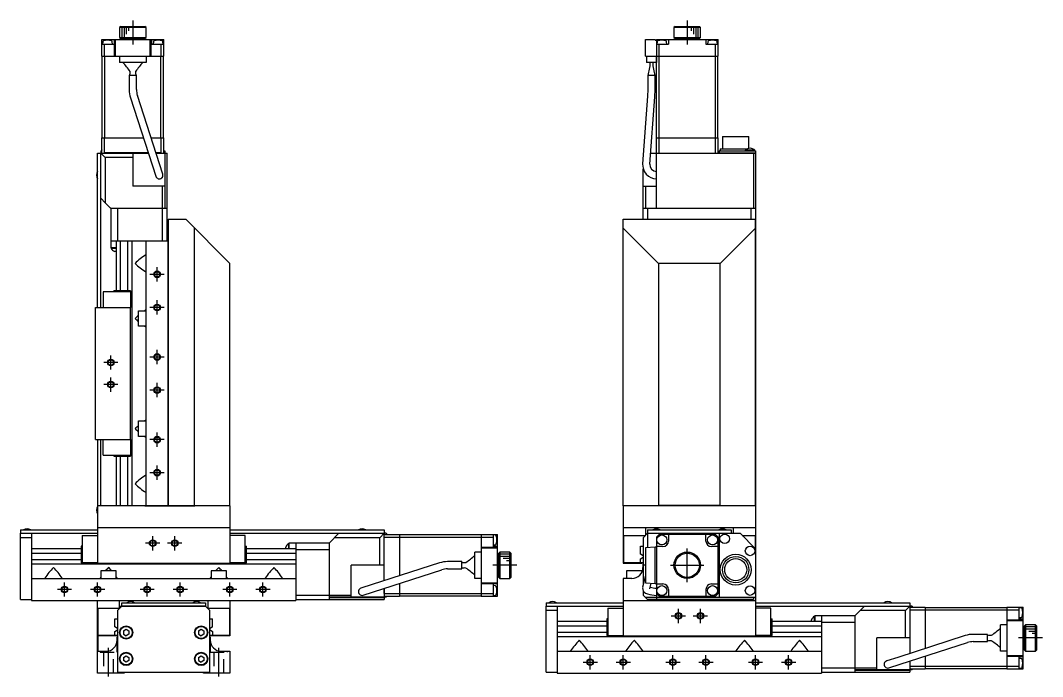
# Model space of a CAD drawing. Extents: x -3 to 939, y -8 to 783.
# Drawn here: x 475.7 to 939.4, y 246 to 543.7 of the extents above; entities that cross this region are included whole.
import ezdxf

# ---------------------------------------------------------------- set-up
doc = ezdxf.new("R2010")
doc.units = 0
doc.header["$LTSCALE"] = 0.5
doc.linetypes.add('CENTER', pattern=[50.8, 31.75, -6.35, 6.35, -6.35])
doc.linetypes.add('DASHED', pattern=[19.05, 12.7, -6.35])
for name, color, linetype in [('MSM_CENTER', 1, 'CENTER'), ('MSM_CONTINUOUS', 7, 'CONTINUOUS'), ('MSM_DASHED', 4, 'DASHED'), ('MSM_NARROW', 5, 'CONTINUOUS')]:
    doc.layers.add(name, color=color, linetype=linetype)

msp = doc.modelspace()

# ---------------------------------------------------------------- linework, layer by layer
at = {"layer": 'MSM_CENTER'}
for p, q in [((526.68, 543.7), (526.68, 532.75)), ((778.21, 543.7), (778.21, 532.75)), ((537.68, 425.25), (537.68, 431.71)), ((540.91, 428.48), (534.45, 428.48)), ((540.91, 413.48), (534.45, 413.48)), ((537.68, 410.25), (537.68, 416.71)), ((537.68, 387.75), (537.68, 394.21)), ((516.68, 385.25), (516.68, 391.71)), ((540.91, 390.98), (534.45, 390.98)), ((519.91, 388.48), (513.45, 388.48)), ((516.68, 375.25), (516.68, 381.71)), ((519.91, 378.48), (513.45, 378.48)), ((540.91, 375.98), (534.45, 375.98)), ((537.68, 372.75), (537.68, 379.21)), ((540.91, 353.48), (534.45, 353.48)), ((537.68, 350.25), (537.68, 356.71)), ((537.68, 335.25), (537.68, 341.71)), ((540.91, 338.48), (534.45, 338.48)), ((538.91, 306.48), (532.45, 306.48)), ((535.68, 303.25), (535.68, 309.71)), ((548.91, 306.48), (542.45, 306.48)), ((545.68, 303.25), (545.68, 309.71)), ((778.21, 288.88), (778.21, 304.08)), ((700.91, 296.48), (689.96, 296.48)), ((770.61, 296.48), (785.81, 296.48)), ((495.68, 282.25), (495.68, 288.71)), ((510.68, 282.25), (510.68, 288.71)), ((533.18, 282.25), (533.18, 288.71)), ((548.18, 282.25), (548.18, 288.71)), ((570.68, 282.25), (570.68, 288.71)), ((585.68, 282.25), (585.68, 288.71)), ((498.91, 285.48), (492.45, 285.48)), ((513.91, 285.48), (507.45, 285.48)), ((536.41, 285.48), (529.95, 285.48)), ((551.41, 285.48), (544.95, 285.48)), ((573.91, 285.48), (567.45, 285.48)), ((588.91, 285.48), (582.45, 285.48)), ((774.21, 270.25), (774.21, 276.71)), ((784.21, 270.25), (784.21, 276.71)), ((770.98, 273.48), (777.44, 273.48)), ((780.98, 273.48), (787.44, 273.48)), ((939.43, 263.48), (928.48, 263.48)), ((515.68, 245.98), (515.68, 258.98)), ((565.68, 245.98), (565.68, 258.98)), ((734.21, 249.25), (734.21, 255.71)), ((749.21, 249.25), (749.21, 255.71)), ((771.71, 249.25), (771.71, 255.71)), ((786.71, 249.25), (786.71, 255.71)), ((809.21, 249.25), (809.21, 255.71)), ((824.21, 249.25), (824.21, 255.71)), ((730.98, 252.48), (737.44, 252.48)), ((745.98, 252.48), (752.44, 252.48)), ((768.48, 252.48), (774.94, 252.48)), ((783.48, 252.48), (789.94, 252.48)), ((805.98, 252.48), (812.44, 252.48)), ((820.98, 252.48), (827.44, 252.48))]:
    msp.add_line(p, q, dxfattribs=at)
at = {"layer": 'MSM_CONTINUOUS'}
for p, q in [((521.18, 540.98), (520.68, 540.48)), ((520.68, 540.48), (520.68, 535.98)), ((532.68, 540.48), (520.68, 540.48)), ((521.18, 540.98), (532.18, 540.98)), ((532.68, 540.48), (532.18, 540.98)), ((532.68, 535.98), (532.68, 540.48)), ((772.71, 540.98), (772.21, 540.48)), ((784.21, 540.48), (772.21, 540.48)), ((772.21, 540.48), (772.21, 535.98)), ((772.71, 540.98), (783.71, 540.98)), ((784.21, 540.48), (783.71, 540.98)), ((784.21, 535.98), (784.21, 540.48)), ((512.68, 527.48), (512.68, 534.98)), ((512.68, 534.98), (540.68, 534.98)), ((513.02, 533.96), (512.93, 532.98)), ((517.43, 532.98), (517.34, 533.96)), ((518.18, 534.98), (518.18, 532.98)), ((518.43, 527.48), (518.43, 534.68)), ((518.47, 534.68), (518.43, 534.68)), ((518.47, 534.98), (518.47, 534.68)), ((518.78, 527.48), (518.78, 534.98)), ((520.68, 535.98), (521.18, 535.48)), ((520.68, 535.98), (532.68, 535.98)), ((532.18, 535.48), (521.18, 535.48)), ((524.18, 535.48), (524.18, 534.98)), ((529.18, 534.98), (529.18, 535.48)), ((532.18, 535.48), (532.68, 535.98)), ((534.58, 527.48), (534.58, 534.98)), ((534.9, 534.98), (534.9, 534.68)), ((534.93, 534.68), (534.9, 534.68)), ((534.93, 527.48), (534.93, 534.68)), ((535.18, 534.98), (535.18, 532.98)), ((536.02, 533.96), (535.93, 532.98)), ((540.43, 532.98), (540.34, 533.96)), ((540.68, 527.48), (540.68, 534.98)), ((759.21, 527.48), (759.21, 534.98)), ((759.21, 534.98), (763.71, 534.98)), ((763.71, 534.98), (763.71, 534.68)), ((763.71, 534.68), (764.21, 534.68)), ((764.21, 534.98), (792.21, 534.98)), ((764.21, 534.98), (764.21, 524.68)), ((764.54, 533.96), (764.46, 532.98)), ((768.96, 532.98), (768.87, 533.96)), ((769.71, 534.98), (769.71, 532.98)), ((772.21, 535.98), (784.21, 535.98)), ((772.21, 535.98), (772.71, 535.48)), ((783.71, 535.48), (772.71, 535.48)), ((775.71, 535.48), (775.71, 534.98)), ((780.71, 534.98), (780.71, 535.48)), ((783.71, 535.48), (784.21, 535.98)), ((786.71, 534.98), (786.71, 532.98)), ((787.54, 533.96), (787.46, 532.98)), ((791.96, 532.98), (791.87, 533.96)), ((792.21, 527.48), (792.21, 534.98)), ((512.68, 532.98), (518.18, 532.98)), ((513.88, 527.48), (513.88, 532.98)), ((535.18, 532.98), (540.68, 532.98)), ((539.48, 527.48), (539.48, 532.98)), ((764.21, 532.98), (769.71, 532.98)), ((765.41, 527.48), (765.41, 532.98)), ((786.71, 532.98), (792.21, 532.98)), ((791.01, 527.48), (791.01, 532.98)), ((512.68, 527.48), (540.68, 527.48)), ((512.78, 490.48), (512.78, 527.48)), ((513.92, 490.48), (513.92, 527.48)), ((520.68, 527.48), (520.68, 524.68)), ((532.68, 524.68), (520.68, 524.68)), ((532.68, 527.48), (532.68, 524.68)), ((539.44, 490.48), (539.44, 527.48)), ((540.58, 490.48), (540.58, 527.48)), ((759.21, 527.48), (792.21, 527.48)), ((759.81, 527.48), (759.81, 524.68)), ((764.21, 524.68), (759.81, 524.68)), ((764.31, 490.48), (764.31, 527.48)), ((765.45, 490.48), (765.45, 527.48)), ((790.97, 490.48), (790.97, 527.48)), ((792.11, 490.48), (792.11, 527.48)), ((527.94, 520.53), (527.98, 520.62)), ((528.33, 518.68), (525.03, 518.68)), ((525.03, 518.68), (525.03, 512.29)), ((528.33, 512.29), (528.33, 518.68)), ((763.66, 518.68), (760.36, 518.68)), ((760.36, 518.68), (760.36, 512.29)), ((763.66, 512.29), (763.66, 518.68)), ((760.36, 512.29), (760.25, 509.27)), ((763.54, 509.02), (763.66, 512.29)), ((525.6, 508.64), (537.11, 472.98)), ((540.25, 474), (528.74, 509.65)), ((760.25, 509.27), (757.95, 478.7)), ((761.24, 478.45), (763.54, 509.02)), ((512.68, 483.48), (512.68, 490.48)), ((512.68, 490.48), (531.46, 490.48)), ((513.88, 483.58), (513.88, 490.48)), ((534.93, 490.48), (540.68, 490.48)), ((539.48, 483.58), (539.48, 490.48)), ((540.68, 483.48), (540.68, 490.48)), ((764.21, 490.48), (792.21, 490.48)), ((764.21, 483.58), (764.21, 490.48)), ((765.41, 483.48), (765.41, 490.48)), ((791.01, 483.48), (791.01, 490.48)), ((792.21, 483.48), (792.21, 490.48)), ((794.21, 490.98), (806.21, 490.98)), ((794.21, 490.98), (794.21, 485.48)), ((806.21, 485.63), (806.21, 490.98)), ((510.68, 483.48), (512.08, 483.48)), ((510.68, 413.48), (510.68, 483.48)), ((512.08, 483.48), (512.18, 483.38)), ((512.18, 484.48), (512.18, 483.58)), ((512.18, 484.48), (512.68, 484.48)), ((512.18, 483.58), (512.68, 483.58)), ((512.28, 483.48), (512.18, 483.58)), ((514.18, 481.48), (512.18, 483.48)), ((512.18, 483.48), (533.72, 483.48)), ((512.18, 413.48), (512.18, 483.48)), ((512.68, 484.77), (512.53, 484.77)), ((512.53, 484.77), (512.53, 484.48)), ((513.78, 483.48), (513.88, 483.58)), ((533.69, 483.58), (513.88, 483.58)), ((526.68, 483.48), (526.68, 468.48)), ((539.48, 483.58), (537.16, 483.58)), ((537.19, 483.48), (541.18, 483.48)), ((539.48, 483.58), (539.58, 483.48)), ((540.68, 484.48), (541.18, 484.48)), ((540.68, 483.58), (541.18, 483.58)), ((541.18, 483.58), (541.08, 483.48)), ((541.18, 484.48), (541.18, 483.58)), ((541.18, 483.48), (541.18, 458.48)), ((541.28, 483.48), (541.18, 483.38)), ((541.28, 458.48), (541.28, 483.48)), ((541.28, 483.48), (542.18, 483.48)), ((542.18, 443.48), (542.18, 483.48)), ((761.62, 483.48), (809.21, 483.48)), ((764.31, 483.48), (764.21, 483.58)), ((764.21, 458.48), (764.21, 483.48)), ((792.71, 484.48), (792.71, 483.58)), ((792.71, 484.48), (809.21, 484.48)), ((792.71, 483.58), (809.21, 483.58)), ((792.81, 483.48), (792.71, 483.58)), ((793.21, 484.77), (793.06, 484.77)), ((793.06, 484.77), (793.06, 484.48)), ((793.21, 485.48), (805.63, 485.48)), ((793.21, 485.48), (793.21, 484.48)), ((808.86, 484.77), (804.56, 484.77)), ((804.56, 484.77), (804.56, 484.48)), ((808.21, 483.48), (808.21, 458.48)), ((808.86, 484.48), (808.86, 484.77)), ((809.21, 483.58), (809.11, 483.48)), ((809.21, 484.48), (809.21, 483.58)), ((809.21, 483.48), (809.21, 453.48)), ((514.18, 481.48), (514.18, 460.98)), ((526.68, 481.48), (514.18, 481.48)), ((758.21, 453.48), (758.21, 476.4)), ((541.18, 468.48), (526.68, 468.48)), ((540.18, 443.48), (540.18, 468.48)), ((758.21, 468.48), (764.21, 468.48)), ((759.21, 468.48), (759.21, 458.48)), ((512.18, 462.98), (514.18, 460.98)), ((514.18, 460.98), (516.58, 458.58)), ((516.68, 458.48), (516.58, 458.58)), ((516.68, 458.48), (516.68, 440.48)), ((516.68, 458.48), (542.18, 458.48)), ((519.68, 458.48), (519.68, 443.48)), ((758.21, 458.48), (809.21, 458.48)), ((760.21, 458.48), (760.21, 453.48)), ((807.21, 453.48), (807.21, 458.48)), ((542.68, 453.48), (550.68, 453.48)), ((542.68, 323.48), (542.68, 453.48)), ((542.78, 453.48), (542.78, 323.48)), ((570.68, 433.48), (550.68, 453.48)), ((749.21, 449.48), (749.21, 453.48)), ((749.21, 453.48), (809.21, 453.48)), ((809.21, 453.48), (809.21, 449.48)), ((809.21, 323.48), (809.21, 453.48)), ((554.68, 323.48), (554.68, 449.48)), ((765.21, 433.48), (749.21, 449.48)), ((749.21, 323.48), (749.21, 449.48)), ((809.21, 449.48), (793.21, 433.48)), ((809.21, 449.48), (809.21, 323.48)), ((542.68, 443.48), (516.68, 443.48)), ((519.18, 443.48), (519.18, 420.98)), ((521.14, 420.98), (521.14, 443.48)), ((524.22, 443.48), (524.22, 420.98)), ((526.18, 443.48), (526.18, 323.48)), ((532.68, 323.48), (532.68, 443.48)), ((519.18, 440.48), (516.68, 440.48)), ((516.83, 440.48), (516.83, 440.28)), ((519.18, 440.28), (516.83, 440.28)), ((519.18, 438.83), (518.46, 438.83)), ((532.68, 437.22), (532.55, 437.38)), ((570.68, 323.58), (570.68, 433.48)), ((793.21, 433.48), (765.21, 433.48)), ((765.21, 433.48), (765.21, 323.58)), ((793.21, 323.58), (793.21, 433.48)), ((532.68, 429.73), (532.55, 429.58)), ((513.18, 420.48), (513.18, 413.48)), ((525.58, 420.48), (513.18, 420.48)), ((517.98, 420.48), (517.98, 420.98)), ((525.58, 420.98), (517.98, 420.98)), ((521.66, 420.48), (521.66, 420.98)), ((523.71, 420.48), (523.71, 420.98)), ((525.58, 420.98), (525.58, 413.48)), ((509.68, 413.48), (525.68, 413.48)), ((509.68, 353.48), (509.68, 413.48)), ((525.68, 353.48), (525.68, 413.48)), ((529.18, 411.98), (532.68, 411.98)), ((529.18, 404.98), (529.18, 411.98)), ((532.68, 412.22), (532.55, 412.38)), ((532.68, 404.98), (529.18, 404.98)), ((532.68, 404.73), (532.55, 404.58)), ((529.18, 354.98), (529.18, 361.98)), ((529.18, 361.98), (532.68, 361.98)), ((532.68, 362.22), (532.55, 362.38)), ((509.68, 353.48), (525.68, 353.48)), ((510.68, 353.48), (510.68, 297.48)), ((512.18, 323.48), (512.18, 353.48)), ((513.18, 346.48), (513.18, 353.48)), ((525.58, 353.48), (525.58, 345.98)), ((532.68, 354.98), (529.18, 354.98)), ((532.68, 354.73), (532.55, 354.58)), ((513.18, 346.48), (525.58, 346.48)), ((517.98, 346.48), (517.98, 345.98)), ((517.98, 345.98), (525.58, 345.98)), ((519.18, 345.98), (519.18, 323.48)), ((521.14, 323.48), (521.14, 345.98)), ((521.66, 346.48), (521.66, 345.98)), ((523.71, 346.48), (523.71, 345.98)), ((524.22, 345.98), (524.22, 323.48)), ((532.68, 337.22), (532.55, 337.38)), ((532.68, 329.73), (532.55, 329.58)), ((570.68, 323.48), (510.68, 323.48)), ((532.18, 323.38), (532.18, 323.48)), ((532.18, 323.38), (554.78, 323.38)), ((554.78, 323.38), (554.78, 323.48)), ((570.58, 323.48), (570.68, 323.58)), ((570.68, 323.48), (570.68, 297.48)), ((809.21, 323.48), (749.21, 323.48)), ((749.21, 323.48), (749.21, 297.48)), ((765.11, 323.48), (765.21, 323.58)), ((793.21, 323.58), (765.21, 323.58)), ((793.21, 323.58), (793.31, 323.48)), ((809.21, 323.48), (809.21, 264.48)), ((475.68, 312.48), (475.68, 311.08)), ((475.68, 312.48), (510.68, 312.48)), ((475.68, 311.08), (475.78, 310.98)), ((475.68, 310.98), (510.68, 310.98)), ((475.68, 280.98), (475.68, 310.98)), ((480.68, 310.98), (480.68, 280.48)), ((570.68, 313.48), (510.68, 313.48)), ((570.68, 312.48), (640.68, 312.48)), ((570.68, 310.98), (640.68, 310.98)), ((615.68, 306.48), (620.18, 310.98)), ((638.68, 308.98), (640.68, 310.98)), ((640.68, 311.08), (640.58, 310.98)), ((640.68, 312.48), (640.68, 311.08)), ((640.68, 310.88), (640.78, 310.98)), ((640.68, 289.44), (640.68, 310.98)), ((641.68, 310.98), (640.78, 310.98)), ((640.78, 310.98), (640.78, 310.48)), ((641.68, 310.98), (641.68, 310.48)), ((809.21, 313.48), (749.21, 313.48)), ((758.21, 308.98), (760.21, 310.98)), ((759.21, 313.48), (759.21, 310.18)), ((760.21, 312.48), (798.21, 312.48)), ((760.21, 312.48), (760.21, 304.45)), ((760.21, 311.08), (798.21, 311.08)), ((760.21, 310.98), (802.21, 310.98)), ((792.71, 310.98), (792.71, 281.98)), ((798.21, 312.48), (798.21, 310.98)), ((799.21, 310.98), (799.21, 313.48)), ((809.21, 303.98), (802.21, 310.98)), ((480.68, 308.98), (475.68, 308.98)), ((503.68, 309.98), (510.68, 309.98)), ((503.68, 309.98), (503.68, 297.58)), ((577.68, 309.98), (570.68, 309.98)), ((577.68, 297.58), (577.68, 309.98)), ((597.48, 303.98), (597.48, 306.33)), ((597.68, 306.33), (597.48, 306.33)), ((615.68, 306.48), (597.68, 306.48)), ((597.68, 303.98), (597.68, 306.48)), ((600.68, 306.48), (600.68, 280.48)), ((615.68, 306.48), (615.68, 280.98)), ((638.68, 308.98), (618.18, 308.98)), ((638.68, 296.48), (638.68, 308.98)), ((640.68, 310.48), (647.68, 310.48)), ((640.68, 309.38), (640.78, 309.28)), ((640.78, 309.28), (647.68, 309.28)), ((640.78, 289.47), (640.78, 309.28)), ((641.97, 310.63), (641.68, 310.63)), ((641.97, 310.48), (641.97, 310.63)), ((647.68, 310.48), (647.68, 291.69)), ((647.68, 310.38), (684.68, 310.38)), ((647.68, 309.23), (684.68, 309.23)), ((684.68, 310.48), (692.18, 310.48)), ((684.68, 310.48), (684.68, 282.48)), ((684.68, 309.28), (690.18, 309.28)), ((690.18, 310.48), (690.18, 304.98)), ((691.17, 310.14), (690.18, 310.23)), ((692.18, 282.48), (692.18, 310.48)), ((749.41, 297.58), (749.41, 309.98)), ((749.41, 309.98), (759.21, 309.98)), ((758.21, 308.98), (758.21, 287.45)), ((759.21, 310.18), (759.41, 310.18)), ((765.41, 310.48), (764.21, 309.28)), ((764.21, 309.28), (764.21, 281.98)), ((791.01, 310.48), (765.41, 310.48)), ((769.71, 310.48), (769.71, 307.48)), ((786.71, 307.48), (786.71, 310.48)), ((792.21, 309.28), (791.01, 310.48)), ((792.21, 283.68), (792.21, 309.28)), ((803.21, 309.98), (809.01, 309.98)), ((809.01, 309.98), (809.01, 304.18)), ((503.18, 303.98), (480.68, 303.98)), ((480.68, 302.01), (503.18, 302.01)), ((503.68, 305.18), (503.18, 305.18)), ((503.18, 305.18), (503.18, 297.58)), ((503.68, 301.5), (503.18, 301.5)), ((577.68, 305.18), (578.18, 305.18)), ((577.68, 301.5), (578.18, 301.5)), ((578.18, 297.58), (578.18, 305.18)), ((600.68, 303.98), (578.18, 303.98)), ((578.18, 302.01), (600.68, 302.01)), ((596.03, 303.98), (596.03, 304.7)), ((615.68, 303.48), (600.68, 303.48)), ((684.68, 302.48), (681.88, 302.48)), ((681.88, 290.48), (681.88, 302.48)), ((684.68, 304.73), (691.88, 304.73)), ((684.68, 304.38), (692.18, 304.38)), ((690.18, 305.73), (691.17, 305.81)), ((692.18, 304.98), (690.18, 304.98)), ((691.88, 304.69), (691.88, 304.73)), ((692.18, 304.69), (691.88, 304.69)), ((693.18, 302.48), (692.68, 301.98)), ((692.68, 290.98), (692.68, 301.98)), ((697.68, 302.48), (693.18, 302.48)), ((693.18, 302.48), (693.18, 290.48)), ((698.18, 301.98), (697.68, 302.48)), ((697.68, 290.48), (697.68, 302.48)), ((698.18, 301.98), (698.18, 290.98)), ((757.01, 301.5), (757.01, 305.18)), ((757.01, 305.18), (758.21, 305.18)), ((758.2, 300.81), (757.01, 301.5)), ((763.71, 304.69), (759.21, 304.38)), ((759.21, 304.38), (759.21, 288.58)), ((764.21, 304.73), (763.71, 304.69)), ((763.71, 288.26), (763.71, 304.69)), ((767.21, 304.98), (764.21, 304.98)), ((792.21, 304.98), (789.21, 304.98)), ((503.18, 298.94), (480.68, 298.94)), ((600.68, 296.98), (480.68, 296.98)), ((503.68, 299.45), (503.18, 299.45)), ((510.68, 297.58), (503.18, 297.58)), ((510.68, 297.48), (570.68, 297.48)), ((578.18, 297.58), (570.68, 297.58)), ((577.68, 299.45), (578.18, 299.45)), ((600.68, 298.94), (578.18, 298.94)), ((665.84, 297.55), (635.27, 287.69)), ((675.88, 298.13), (669.49, 298.13)), ((675.88, 294.83), (675.88, 298.13)), ((692.68, 298.98), (692.18, 298.98)), ((749.21, 297.48), (757.81, 297.48)), ((758.21, 297.58), (749.41, 297.58)), ((757.01, 299.45), (758.2, 300.14)), ((757.01, 297.58), (757.01, 299.45)), ((757.81, 297.48), (757.81, 297.58)), ((758.11, 296.98), (758.11, 295.48)), ((758.11, 296.98), (758.21, 296.98)), ((512.18, 293.98), (512.18, 290.48)), ((519.18, 293.98), (512.18, 293.98)), ((519.18, 290.48), (519.18, 293.98)), ((569.18, 293.98), (562.18, 293.98)), ((562.18, 293.98), (562.18, 290.48)), ((569.18, 290.48), (569.18, 293.98)), ((640.68, 296.48), (625.68, 296.48)), ((625.68, 281.98), (625.68, 296.48)), ((631.2, 282.91), (666.86, 294.41)), ((669.49, 294.83), (675.88, 294.83)), ((677.73, 295.22), (677.83, 295.18)), ((692.18, 293.98), (692.68, 293.98)), ((757.71, 293.98), (750.71, 293.98)), ((750.71, 293.98), (750.71, 290.48)), ((757.71, 293.52), (757.71, 293.98)), ((759.21, 296.48), (758.21, 296.48)), ((480.68, 290.48), (600.68, 290.48)), ((486.94, 290.48), (486.78, 290.61)), ((494.42, 290.48), (494.58, 290.61)), ((511.94, 290.48), (511.78, 290.61)), ((519.42, 290.48), (519.58, 290.61)), ((561.94, 290.48), (561.78, 290.61)), ((569.42, 290.48), (569.58, 290.61)), ((586.94, 290.48), (586.78, 290.61)), ((594.42, 290.48), (594.58, 290.61)), ((635.27, 287.69), (630.19, 286.05)), ((647.68, 288.23), (647.68, 282.48)), ((684.68, 290.48), (681.88, 290.48)), ((684.68, 288.58), (692.18, 288.58)), ((684.68, 288.23), (691.88, 288.23)), ((690.18, 287.98), (690.18, 282.48)), ((692.18, 287.98), (690.18, 287.98)), ((692.18, 288.26), (691.88, 288.26)), ((691.88, 288.26), (691.88, 288.23)), ((692.68, 290.98), (693.18, 290.48)), ((693.18, 290.48), (697.68, 290.48)), ((697.68, 290.48), (698.18, 290.98)), ((753.11, 290.48), (749.21, 290.48)), ((749.21, 290.48), (749.21, 264.48)), ((759.21, 291.74), (757.99, 286.5)), ((759.21, 288.58), (763.71, 288.26)), ((761.2, 285.75), (761.82, 288.39)), ((763.71, 288.26), (764.21, 288.23)), ((764.21, 287.98), (767.21, 287.98)), ((789.21, 287.98), (792.21, 287.98)), ((600.68, 282.98), (625.68, 282.98)), ((640.68, 285.97), (640.68, 281.98)), ((640.78, 283.68), (640.68, 283.58)), ((640.78, 283.68), (640.78, 286)), ((640.78, 283.68), (647.68, 283.68)), ((647.68, 283.72), (684.68, 283.72)), ((684.68, 283.68), (690.18, 283.68)), ((691.17, 287.14), (690.18, 287.23)), ((758.21, 284.95), (758.21, 282.98)), ((758.21, 282.98), (760.21, 280.98)), ((764.21, 283.68), (765.41, 282.48)), ((769.71, 285.48), (769.71, 282.48)), ((786.71, 285.48), (786.71, 282.48)), ((791.01, 282.48), (792.21, 283.68)), ((475.68, 280.98), (480.68, 280.98)), ((480.68, 280.48), (600.68, 280.48)), ((510.68, 247.48), (510.68, 280.48)), ((520.68, 277.18), (520.68, 280.48)), ((521.68, 277.98), (521.68, 279.48)), ((521.68, 279.48), (559.68, 279.48)), ((559.68, 279.48), (559.68, 277.98)), ((560.68, 280.48), (560.68, 277.18)), ((570.68, 280.48), (570.68, 264.48)), ((600.68, 280.98), (640.68, 280.98)), ((640.68, 281.98), (615.68, 281.98)), ((615.68, 281.88), (640.68, 281.88)), ((640.68, 281.88), (640.58, 281.98)), ((640.68, 282.48), (647.68, 282.48)), ((640.78, 281.98), (640.68, 282.08)), ((640.68, 281.88), (640.68, 280.98)), ((640.78, 282.48), (640.78, 281.98)), ((641.68, 281.98), (640.78, 281.98)), ((641.68, 282.48), (641.68, 281.98)), ((647.68, 282.58), (684.68, 282.58)), ((684.68, 282.48), (692.18, 282.48)), ((690.18, 282.73), (691.17, 282.81)), ((714.21, 279.48), (714.21, 278.08)), ((714.21, 279.48), (749.21, 279.48)), ((749.21, 280.48), (809.21, 280.48)), ((759.21, 281.98), (809.21, 281.98)), ((808.21, 280.98), (760.21, 280.98)), ((761.21, 280.78), (797.21, 280.78)), ((761.21, 280.48), (761.21, 280.78)), ((764.21, 281.88), (764.31, 281.98)), ((764.21, 281.88), (764.21, 280.98)), ((808.21, 281.88), (764.21, 281.88)), ((765.41, 282.48), (791.01, 282.48)), ((797.21, 280.78), (797.21, 280.48)), ((808.21, 281.98), (808.21, 280.98)), ((809.21, 279.48), (879.21, 279.48)), ((879.21, 279.48), (879.21, 278.08)), ((510.88, 264.58), (510.88, 276.98)), ((510.88, 276.98), (520.68, 276.98)), ((521.68, 277.98), (519.68, 275.98)), ((519.68, 275.98), (519.68, 247.98)), ((520.68, 277.98), (559.68, 277.98)), ((520.88, 277.18), (520.68, 277.18)), ((521.68, 278.08), (559.68, 278.08)), ((561.68, 275.98), (559.68, 277.98)), ((560.68, 277.18), (560.48, 277.18)), ((560.68, 276.98), (570.48, 276.98)), ((561.68, 247.98), (561.68, 275.98)), ((570.48, 276.98), (570.48, 264.58)), ((714.21, 278.08), (714.31, 277.98)), ((714.21, 277.98), (749.21, 277.98)), ((714.21, 247.98), (714.21, 277.98)), ((719.21, 275.98), (714.21, 275.98)), ((719.21, 277.98), (719.21, 247.48)), ((742.21, 276.98), (742.21, 264.58)), ((742.21, 276.98), (749.21, 276.98)), ((809.21, 277.98), (879.21, 277.98)), ((816.21, 276.98), (809.21, 276.98)), ((816.21, 264.58), (816.21, 276.98)), ((856.71, 275.98), (854.31, 273.58)), ((858.71, 277.98), (856.71, 275.98)), ((877.21, 275.98), (856.71, 275.98)), ((877.21, 275.98), (879.21, 277.98)), ((877.21, 263.48), (877.21, 275.98)), ((879.21, 278.08), (879.11, 277.98)), ((879.21, 277.88), (879.31, 277.98)), ((879.21, 277.98), (879.21, 256.44)), ((879.21, 277.48), (886.21, 277.48)), ((879.21, 276.38), (879.31, 276.28)), ((880.21, 277.98), (879.31, 277.98)), ((879.31, 277.98), (879.31, 277.48)), ((879.31, 276.28), (886.21, 276.28)), ((879.31, 256.47), (879.31, 276.28)), ((880.21, 277.98), (880.21, 277.48)), ((880.5, 277.63), (880.21, 277.63)), ((880.5, 277.48), (880.5, 277.63)), ((886.21, 277.48), (886.21, 258.69)), ((886.21, 277.38), (923.21, 277.38)), ((886.21, 276.23), (923.21, 276.23)), ((923.21, 277.48), (923.21, 249.48)), ((923.21, 277.48), (930.71, 277.48)), ((923.21, 276.28), (928.71, 276.28)), ((928.71, 277.48), (928.71, 271.98)), ((929.69, 277.14), (928.71, 277.23)), ((930.71, 249.48), (930.71, 277.48)), ((518.48, 268.5), (518.48, 272.18)), ((518.48, 272.18), (519.68, 272.18)), ((561.68, 272.18), (562.88, 272.18)), ((562.88, 268.5), (562.88, 272.18)), ((741.71, 270.98), (719.21, 270.98)), ((719.21, 269.01), (741.71, 269.01)), ((741.71, 272.18), (741.71, 264.58)), ((742.21, 272.18), (741.71, 272.18)), ((816.21, 272.18), (816.71, 272.18)), ((816.71, 264.58), (816.71, 272.18)), ((839.21, 270.98), (816.71, 270.98)), ((816.71, 269.01), (839.21, 269.01)), ((834.56, 270.98), (834.56, 271.7)), ((836.01, 270.98), (836.01, 273.33)), ((836.21, 273.33), (836.01, 273.33)), ((854.21, 273.48), (836.21, 273.48)), ((836.21, 270.98), (836.21, 273.48)), ((839.21, 273.48), (839.21, 247.48)), ((854.21, 270.48), (839.21, 270.48)), ((854.21, 273.48), (854.31, 273.58)), ((854.21, 273.48), (854.21, 247.98)), ((923.21, 269.48), (920.41, 269.48)), ((920.41, 257.48), (920.41, 269.48)), ((923.21, 271.73), (930.41, 271.73)), ((923.21, 271.38), (930.71, 271.38)), ((928.71, 272.73), (929.69, 272.81)), ((930.71, 271.98), (928.71, 271.98)), ((930.41, 271.69), (930.41, 271.73)), ((930.71, 271.69), (930.41, 271.69)), ((931.71, 269.48), (931.21, 268.98)), ((936.21, 269.48), (931.71, 269.48)), ((931.71, 269.48), (931.71, 257.48)), ((936.71, 268.98), (936.21, 269.48)), ((936.21, 257.48), (936.21, 269.48)), ((519.28, 264.48), (510.68, 264.48)), ((510.78, 264.48), (510.78, 257.48)), ((519.68, 264.58), (510.88, 264.58)), ((519.67, 267.81), (518.48, 268.5)), ((518.48, 266.45), (519.67, 267.14)), ((518.48, 264.58), (518.48, 266.45)), ((519.28, 264.58), (519.28, 264.48)), ((522.43, 266.7), (523.68, 267.42)), ((522.43, 266.7), (522.43, 265.25)), ((522.43, 265.25), (523.68, 264.53)), ((523.68, 267.42), (524.93, 266.7)), ((524.93, 265.25), (523.68, 264.53)), ((524.93, 266.7), (524.93, 265.25)), ((556.43, 266.7), (557.68, 267.42)), ((556.43, 266.7), (556.43, 265.25)), ((556.43, 265.25), (557.68, 264.53)), ((557.68, 267.42), (558.93, 266.7)), ((558.93, 265.25), (557.68, 264.53)), ((558.93, 266.7), (558.93, 265.25)), ((570.48, 264.58), (561.68, 264.58)), ((562.88, 268.5), (561.69, 267.81)), ((561.69, 267.14), (562.88, 266.45)), ((562.08, 264.48), (562.08, 264.58)), ((570.68, 264.48), (562.08, 264.48)), ((562.88, 266.45), (562.88, 264.58)), ((741.71, 265.94), (719.21, 265.94)), ((742.21, 268.5), (741.71, 268.5)), ((742.21, 266.45), (741.71, 266.45)), ((741.71, 264.58), (749.21, 264.58)), ((749.21, 264.48), (809.21, 264.48)), ((816.71, 264.58), (809.21, 264.58)), ((816.21, 268.5), (816.71, 268.5)), ((816.21, 266.45), (816.71, 266.45)), ((839.21, 265.94), (816.71, 265.94)), ((904.37, 264.55), (873.8, 254.69)), ((914.41, 265.13), (908.02, 265.13)), ((914.41, 261.83), (914.41, 265.13)), ((931.21, 265.98), (930.71, 265.98)), ((931.21, 257.98), (931.21, 268.98)), ((936.71, 268.98), (936.71, 257.98)), ((519.58, 262.48), (519.58, 263.98)), ((519.68, 263.98), (519.58, 263.98)), ((561.78, 263.98), (561.68, 263.98)), ((561.78, 263.98), (561.78, 262.48)), ((839.21, 263.98), (719.21, 263.98)), ((879.21, 263.48), (864.21, 263.48)), ((864.21, 248.98), (864.21, 263.48)), ((874.81, 251.55), (905.38, 261.41)), ((908.02, 261.83), (914.41, 261.83)), ((916.26, 262.22), (916.35, 262.18)), ((930.71, 260.98), (931.21, 260.98)), ((510.68, 257.48), (514.58, 257.48)), ((522.43, 254.7), (523.68, 255.42)), ((523.68, 255.42), (524.93, 254.7)), ((556.43, 254.7), (557.68, 255.42)), ((557.68, 255.42), (558.93, 254.7)), ((566.78, 257.48), (570.68, 257.48)), ((570.68, 257.48), (570.68, 247.48)), ((719.21, 257.48), (839.21, 257.48)), ((725.47, 257.48), (725.31, 257.61)), ((732.95, 257.48), (733.11, 257.61)), ((750.47, 257.48), (750.31, 257.61)), ((757.95, 257.48), (758.11, 257.61)), ((800.47, 257.48), (800.31, 257.61)), ((807.95, 257.48), (808.11, 257.61)), ((825.47, 257.48), (825.31, 257.61)), ((832.95, 257.48), (833.11, 257.61)), ((886.21, 255.23), (886.21, 249.48)), ((923.21, 257.48), (920.41, 257.48)), ((923.21, 255.58), (930.71, 255.58)), ((923.21, 255.23), (930.41, 255.23)), ((930.71, 255.26), (930.41, 255.26)), ((930.41, 255.26), (930.41, 255.23)), ((931.21, 257.98), (931.71, 257.48)), ((931.71, 257.48), (936.21, 257.48)), ((936.21, 257.48), (936.71, 257.98)), ((522.43, 254.7), (522.43, 253.25)), ((523.68, 252.53), (522.43, 253.25)), ((524.93, 253.25), (523.68, 252.53)), ((524.93, 254.7), (524.93, 253.25)), ((556.43, 254.7), (556.43, 253.25)), ((556.43, 253.25), (557.68, 252.53)), ((558.93, 253.25), (557.68, 252.53)), ((558.93, 254.7), (558.93, 253.25)), ((873.8, 254.69), (868.71, 253.05)), ((869.73, 249.91), (874.81, 251.55)), ((879.21, 252.97), (879.21, 248.98)), ((879.31, 250.68), (879.21, 250.58)), ((879.31, 250.68), (879.31, 253)), ((879.31, 250.68), (886.21, 250.68)), ((886.21, 250.72), (923.21, 250.72)), ((923.21, 250.68), (928.71, 250.68)), ((928.71, 254.98), (928.71, 249.48)), ((930.71, 254.98), (928.71, 254.98)), ((929.69, 254.14), (928.71, 254.23)), ((522.68, 247.48), (510.68, 247.48)), ((519.68, 247.98), (561.68, 247.98)), ((522.68, 247.78), (522.68, 247.48)), ((558.68, 247.78), (522.68, 247.78)), ((558.68, 247.48), (558.68, 247.78)), ((570.68, 247.48), (558.68, 247.48)), ((714.21, 247.98), (719.21, 247.98)), ((719.21, 247.48), (839.21, 247.48)), ((839.21, 249.98), (864.21, 249.98)), ((839.21, 247.98), (879.21, 247.98)), ((879.21, 248.98), (854.21, 248.98)), ((854.21, 248.88), (879.21, 248.88)), ((879.21, 248.88), (879.11, 248.98)), ((879.21, 249.48), (886.21, 249.48)), ((879.31, 248.98), (879.21, 249.08)), ((879.21, 248.88), (879.21, 247.98)), ((879.31, 249.48), (879.31, 248.98)), ((880.21, 248.98), (879.31, 248.98)), ((880.21, 248.98), (880.21, 249.48)), ((886.21, 249.58), (923.21, 249.58)), ((923.21, 249.48), (930.71, 249.48)), ((928.71, 249.73), (929.69, 249.81))]:
    msp.add_line(p, q, dxfattribs=at)
for centre, radius in [((537.68, 428.48), 1.23), ((537.68, 413.48), 1.23), ((516.68, 388.48), 1.23), ((537.68, 390.98), 1.23), ((516.68, 378.48), 1.23), ((537.68, 375.98), 1.23), ((537.68, 353.48), 1.23), ((537.68, 338.48), 1.23), ((535.68, 306.48), 1.23), ((545.68, 306.48), 1.23), ((766.71, 307.98), 2.25), ((789.71, 307.98), 2.25), ((795.21, 308.48), 2.15), ((778.21, 296.48), 6), ((778.21, 296.48), 5.5), ((800.21, 294.48), 7), ((806.71, 302.98), 2.15), ((800.21, 294.48), 6), ((800.21, 294.48), 5), ((495.68, 285.48), 1.23), ((510.68, 285.48), 1.23), ((533.18, 285.48), 1.23), ((548.18, 285.48), 1.23), ((570.68, 285.48), 1.23), ((585.68, 285.48), 1.23), ((766.71, 284.98), 2.25), ((789.71, 284.98), 2.25), ((806.71, 284.98), 2.15), ((774.21, 273.48), 1.23), ((784.21, 273.48), 1.23), ((523.68, 265.98), 3), ((523.68, 265.98), 2.75), ((557.68, 265.98), 3), ((557.68, 265.98), 2.75), ((523.68, 253.98), 3), ((523.68, 253.98), 2.75), ((557.68, 253.98), 3), ((557.68, 253.98), 2.75), ((734.21, 252.48), 1.23), ((749.21, 252.48), 1.23), ((771.71, 252.48), 1.23), ((786.71, 252.48), 1.23), ((809.21, 252.48), 1.23), ((824.21, 252.48), 1.23)]:
    msp.add_circle(centre, radius, dxfattribs=at)
for centre, radius, start, end in [((513.51, 533.92), 0.5, 107.6292, 175), ((515.18, 528.68), 6, 72.3708, 107.6291), ((516.85, 533.92), 0.5, 5, 72.3708), ((536.51, 533.92), 0.5, 107.6292, 175), ((538.18, 528.68), 6, 72.3708, 107.6291), ((539.85, 533.92), 0.5, 5, 72.3708), ((765.04, 533.92), 0.5, 107.6292, 175), ((766.71, 528.68), 6, 72.3708, 107.6292), ((768.37, 533.92), 0.5, 5, 72.3708), ((788.04, 533.92), 0.5, 107.6292, 175), ((789.71, 528.68), 6, 72.3708, 107.6292), ((791.37, 533.92), 0.5, 5, 72.3708), ((485.65, 492.64), 48.58, 35.093, 41.2478), ((576.86, 485.32), 60.29, 139.2516, 144.1616), ((732.87, 526.09), 28.62, 344.9841, 357.1678), ((791.42, 526.13), 28.89, 182.8902, 194.9579), ((522.5, 519.95), 2.97, 334.6953, 12.2257), ((531.1, 519.99), 3.21, 170.2787, 204.1179), ((536.93, 512.29), 11.9, 179.9931, 197.8657), ((536.92, 512.29), 8.59, 179.9886, 197.8626), ((514.68, 482.68), 3, 131.8103, 135.78), ((795.21, 482.68), 3, 131.8103, 135.78), ((795.21, 482.68), 3, 109.4712, 111.0395), ((806.71, 482.68), 3, 44.22, 135.78), ((764.43, 478.33), 6.49, 176.7108, 268.0467), ((764.42, 478.32), 3.19, 177.716, 266.1801), ((513.18, 473.48), 3, 146.4427, 213.5573), ((538.67, 473.49), 1.65, 310.9854, 17.9782), ((538.68, 473.49), 1.65, 197.7236, 310.9008), ((519.68, 441.84), 3.25, 208.7266, 247.939), ((549.64, 411.05), 31.38, 122.9812, 134.3908), ((549.64, 455.9), 31.38, 225.6092, 237.0188), ((549.64, 386.05), 31.38, 130.674, 134.3908), ((549.64, 430.9), 31.38, 225.6092, 229.326), ((549.64, 386.05), 31.38, 122.9812, 124.2994), ((549.64, 430.9), 31.38, 235.7006, 237.0188), ((549.64, 336.05), 31.38, 122.9812, 124.2994), ((549.64, 336.05), 31.38, 130.674, 134.3908), ((549.64, 380.9), 31.38, 225.6092, 229.326), ((549.64, 380.9), 31.38, 235.7006, 237.0188), ((549.64, 311.05), 31.38, 122.9812, 134.3908), ((549.64, 355.9), 31.38, 225.6092, 237.0188), ((513.18, 321.48), 3, 146.4427, 213.5573), ((478.68, 309.98), 3, 56.4427, 123.5573), ((630.68, 309.98), 3, 56.4427, 123.5573), ((764.21, 309.98), 3, 56.4427, 123.5573), ((794.21, 309.98), 3, 56.4427, 123.5573), ((599.04, 303.48), 3.25, 118.7266, 157.939), ((639.88, 308.48), 3, 41.8103, 45.78), ((691.12, 309.64), 0.5, 17.6292, 85), ((691.12, 306.31), 0.5, 275, 342.3708), ((685.88, 307.98), 6, 342.3708, 17.6291), ((767.21, 307.48), 2.5, 270, 0), ((789.21, 307.48), 2.5, 180, 270), ((669.49, 286.23), 11.9, 89.9931, 107.8657), ((677.15, 300.66), 2.97, 244.6953, 282.2257), ((649.85, 337.5), 48.58, 305.093, 311.2478), ((513.11, 273.52), 31.38, 135.6092, 147.0188), ((468.25, 273.52), 31.38, 32.9812, 44.3908), ((538.11, 273.52), 31.38, 135.6092, 139.326), ((493.25, 273.52), 31.38, 40.674, 44.3908), ((588.11, 273.52), 31.38, 135.6092, 139.326), ((543.25, 273.52), 31.38, 40.674, 44.3908), ((613.11, 273.52), 31.38, 135.6092, 147.0188), ((568.25, 273.52), 31.38, 32.9812, 44.3908), ((669.49, 286.23), 8.59, 89.9886, 107.8626), ((677.19, 292.05), 3.21, 80.2787, 114.1179), ((642.53, 246.3), 60.29, 49.2516, 54.1616), ((753.11, 295.48), 5, 270, 0), ((538.11, 273.52), 31.38, 145.7006, 147.0188), ((493.25, 273.52), 31.38, 32.9812, 34.2994), ((588.11, 273.52), 31.38, 145.7006, 147.0188), ((543.25, 273.52), 31.38, 32.9812, 34.2994), ((767.21, 285.48), 2.5, 0, 90), ((789.21, 285.48), 2.5, 90, 180), ((630.69, 284.48), 1.65, 107.7236, 220.9008), ((630.69, 284.48), 1.65, 220.9854, 287.9782), ((691.12, 286.64), 0.5, 17.6292, 85), ((691.12, 283.31), 0.5, 275, 342.3708), ((685.88, 284.98), 6, 342.3708, 17.6291), ((760.62, 286.1), 2.67, 172.8096, 260.973), ((764.27, 296.11), 13.28, 252.1747, 269.7442), ((764.24, 296.04), 9.91, 253.2914, 269.8447), ((525.68, 276.98), 3, 56.4427, 123.5573), ((555.68, 276.98), 3, 56.4427, 123.5573), ((717.21, 276.98), 3, 56.4427, 123.5573), ((869.21, 276.98), 3, 56.4427, 123.5573), ((878.41, 275.48), 3, 41.8103, 45.78), ((929.65, 276.64), 0.5, 17.6292, 85), ((924.41, 274.98), 6, 342.3708, 17.6291), ((837.57, 270.48), 3.25, 118.7266, 157.939), ((929.65, 273.31), 0.5, 275, 342.3708), ((908.02, 253.23), 11.9, 89.9931, 107.8657), ((915.68, 267.66), 2.97, 244.6953, 282.2257), ((888.38, 304.5), 48.58, 305.093, 311.2478), ((514.58, 262.48), 5, 270, 0), ((566.78, 262.48), 5, 180, 270), ((751.64, 240.52), 31.38, 135.6092, 147.0188), ((706.78, 240.52), 31.38, 32.9812, 44.3908), ((776.64, 240.52), 31.38, 135.6092, 147.0188), ((731.78, 240.52), 31.38, 32.9812, 44.3908), ((826.64, 240.52), 31.38, 135.6092, 147.0188), ((781.78, 240.52), 31.38, 32.9812, 44.3908), ((851.64, 240.52), 31.38, 135.6092, 147.0188), ((806.78, 240.52), 31.38, 32.9812, 44.3908), ((908.02, 253.23), 8.59, 89.9886, 107.8626), ((915.72, 259.05), 3.21, 80.2787, 114.1179), ((881.05, 213.3), 60.29, 49.2516, 54.1616), ((869.22, 251.48), 1.65, 107.7236, 220.9008), ((929.65, 253.64), 0.5, 17.6292, 85), ((924.41, 251.98), 6, 342.3708, 17.6291), ((869.22, 251.48), 1.65, 220.9854, 287.9782), ((929.65, 250.31), 0.5, 275, 342.3708)]:
    msp.add_arc(centre, radius, start, end, dxfattribs=at)
at = {"layer": 'MSM_DASHED'}
for p, q in [((519.58, 256.98), (519.58, 262.48)), ((561.78, 262.47), (561.78, 256.98)), ((511.78, 257.48), (511.78, 256.98)), ((511.78, 256.98), (519.58, 256.98)), ((513.43, 256.98), (513.43, 247.48)), ((517.93, 247.48), (517.93, 256.98)), ((561.78, 256.98), (569.58, 256.98)), ((563.43, 256.98), (563.43, 247.48)), ((567.93, 247.48), (567.93, 256.98)), ((569.58, 256.98), (569.58, 257.48))]:
    msp.add_line(p, q, dxfattribs=at)
at = {"layer": 'MSM_NARROW'}
for p, q in [((521.68, 540.48), (521.68, 535.98)), ((522.68, 540.48), (522.68, 535.98)), ((523.68, 540.48), (523.68, 537.48)), ((524.68, 540.48), (524.68, 538.98)), ((780.21, 538.98), (780.21, 540.48)), ((781.21, 537.48), (781.21, 540.48)), ((782.21, 535.98), (782.21, 540.48)), ((783.21, 535.98), (783.21, 540.48)), ((697.68, 301.48), (693.18, 301.48)), ((697.68, 300.48), (693.18, 300.48)), ((697.68, 299.48), (694.68, 299.48)), ((697.68, 298.48), (696.18, 298.48)), ((936.21, 268.48), (931.71, 268.48)), ((936.21, 267.48), (931.71, 267.48)), ((936.21, 266.48), (933.21, 266.48)), ((936.21, 265.48), (934.71, 265.48))]:
    msp.add_line(p, q, dxfattribs=at)
for centre in [(537.68, 428.48), (537.68, 413.48), (516.68, 388.48), (537.68, 390.98), (516.68, 378.48), (537.68, 375.98), (537.68, 353.48), (537.68, 338.48), (535.68, 306.48), (545.68, 306.48), (495.68, 285.48), (510.68, 285.48), (533.18, 285.48), (548.18, 285.48), (570.68, 285.48), (585.68, 285.48), (774.21, 273.48), (784.21, 273.48), (734.21, 252.48), (749.21, 252.48), (771.71, 252.48), (786.71, 252.48), (809.21, 252.48), (824.21, 252.48)]:
    msp.add_circle(centre, 1.5, dxfattribs=at)

doc.saveas('drawing.dxf')
